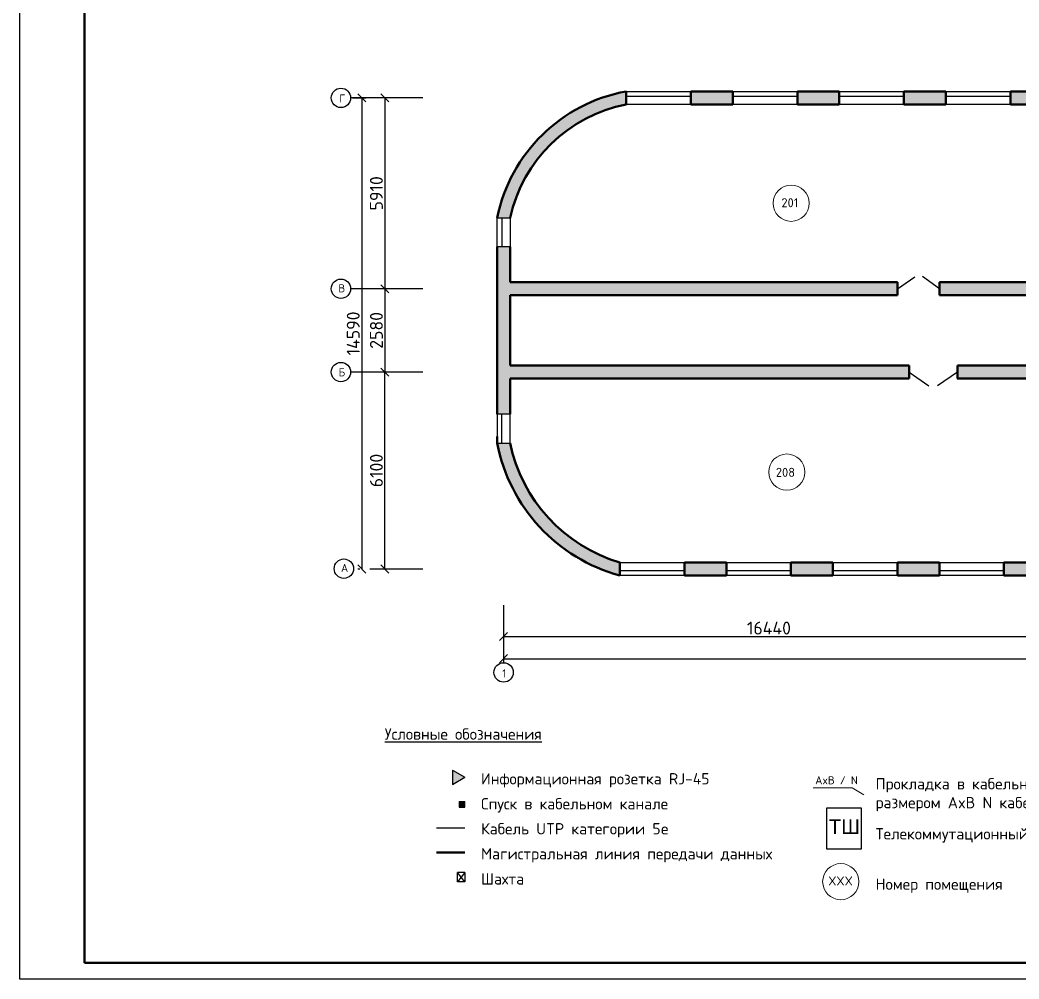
# Model space of a CAD drawing. Header units: millimetres. Extents: x -1090 to -245, y 2149 to 3399.
# Drawn here: x -1090.3 to -780.8, y 2805.4 to 3102.4 of the extents above; entities that cross this region are included whole.
import ezdxf

# ---------------------------------------------------------------- set-up
doc = ezdxf.new("R2010")
doc.units = ezdxf.units.MM
for name, color, linetype, lineweight in [('LAN SKS', 200, 'Continuous', 25), ('lines', 246, 'Continuous', 9), ('Names', 40, 'Continuous', 13), ('NUM Room', 13, 'Continuous', 13), ('Окна', 2, 'Continuous', 30), ('Стенки', 3, 'Continuous', 50)]:
    doc.layers.add(name, color=color, linetype=linetype, lineweight=lineweight)
for name, color, linetype in [('Ramka', 7, 'Continuous'), ('rozetki', 7, 'Continuous'), ('размеры', 130, 'Continuous')]:
    doc.layers.add(name, color=color, linetype=linetype)
doc.styles.add('lenka', font='isocpeur.ttf')
doc.styles.get("Standard").update_dxf_attribs({"font": 'arial.ttf'})
doc.dimstyles.new('100', dxfattribs={"dimtxt": 4, "dimasz": 2.5, "dimexe": 1.25, "dimexo": 0.625, "dimtad": 1, "dimdec": 0, "dimlfac": 100, "dimtxsty": 'Standard', "dimblk": 'OBLIQUE', "dimcen": 2.5, "dimadec": 0, "dimazin": 0, "dimtfac": 1, "dimtdec": 0, "dimtmove": 0, "dimatfit": 3, "dimldrblk": 'OPEN90', "dimfxl": 1, "dimarcsym": 0})

# ---------------------------------------------------------------- blocks, each defined once
blk = doc.blocks.new('_Oblique')
at = {"color": 0, "linetype": 'ByBlock', "lineweight": -2}
blk.add_line((-0.5, -0.5), (0.5, 0.5), dxfattribs=at)
blk = doc.blocks.new('*D13')
at = {"layer": 'размеры', "color": 0, "lineweight": -2, "transparency": 16777216}
for p, q in [((-965.4913692445843, 3019.15984463502), (-978.5360964090796, 3019.15984463502)), ((-977.2860964090796, 3019.15984463502), (-977.2860964090796, 2993.35984463502)), ((-965.4913692445843, 2993.35984463502), (-978.5360964090796, 2993.35984463502))]:
    blk.add_line(p, q, dxfattribs=at)
at = {"layer": 'размеры', "color": 0, "lineweight": -2, "transparency": 16777216, "xscale": 2.5, "yscale": 2.5, "zscale": 2.5}
for p, rotation in [((-977.2860964090796, 3019.15984463502), 90), ((-977.2860964090796, 2993.35984463502), 270)]:
    blk.add_blockref('_Oblique', p, dxfattribs=dict(at, rotation=rotation))
at = {"layer": 'размеры', "color": 0, "transparency": 16777216, "insert": (-979.9110964090801, 3006.25984463502), "char_height": 4, "attachment_point": 5, "rotation": 90, "style": 'lenka'}
blk.add_mtext('2580', dxfattribs=at)
blk = doc.blocks.new('_Open90')
at = {"color": 0, "linetype": 'ByBlock', "lineweight": -2}
for p, q in [((0, 0), (-1, 0)), ((-0.5, 0.5), (0, 0)), ((0, 0), (-0.5, -0.5))]:
    blk.add_line(p, q, dxfattribs=at)
blk = doc.blocks.new('*D14')
at = {"layer": 'размеры', "color": 0, "lineweight": -2, "transparency": 16777216}
for p, q in [((-977.9110964090796, 2993.35984463502), (-978.5360964090796, 2993.35984463502)), ((-977.2860964090796, 2932.35984463502), (-977.2860964090796, 2993.35984463502)), ((-965.4913692445843, 2932.35984463502), (-978.5360964090796, 2932.35984463502))]:
    blk.add_line(p, q, dxfattribs=at)
at = {"layer": 'размеры', "color": 0, "lineweight": -2, "transparency": 16777216, "xscale": 2.5, "yscale": 2.5, "zscale": 2.5}
for p, rotation in [((-977.2860964090796, 2993.35984463502), 90), ((-977.2860964090796, 2932.35984463502), 270)]:
    blk.add_blockref('_Oblique', p, dxfattribs=dict(at, rotation=rotation))
at = {"layer": 'размеры', "color": 0, "transparency": 16777216, "insert": (-979.9110964090801, 2962.85984463502), "char_height": 4, "attachment_point": 5, "rotation": 90, "style": 'lenka'}
blk.add_mtext('6100', dxfattribs=at)
blk = doc.blocks.new('*D15')
at = {"layer": 'размеры', "color": 0, "lineweight": -2, "transparency": 16777216}
for p, q in [((-965.4913692445843, 3078.25984463502), (-978.5360964090796, 3078.25984463502)), ((-977.2860964090796, 3078.25984463502), (-977.2860964090796, 3019.15984463502)), ((-977.9110964090796, 3019.15984463502), (-978.5360964090796, 3019.15984463502))]:
    blk.add_line(p, q, dxfattribs=at)
at = {"layer": 'размеры', "color": 0, "lineweight": -2, "transparency": 16777216, "xscale": 2.5, "yscale": 2.5, "zscale": 2.5}
for p, rotation in [((-977.2860964090796, 3078.25984463502), 90), ((-977.2860964090796, 3019.15984463502), 270)]:
    blk.add_blockref('_Oblique', p, dxfattribs=dict(at, rotation=rotation))
at = {"layer": 'размеры', "color": 0, "transparency": 16777216, "insert": (-979.9110964090801, 3048.70984463502), "char_height": 4, "attachment_point": 5, "rotation": 90, "style": 'lenka'}
blk.add_mtext('5910', dxfattribs=at)
blk = doc.blocks.new('*D16')
at = {"layer": 'размеры', "color": 0, "lineweight": -2, "transparency": 16777216}
for p, q in [((-940.5025666941301, 2921.186002931729), (-940.5025666941301, 2910.197823115777)), ((-776.1025666941314, 2921.186002931729), (-776.1025666941314, 2910.197823115777)), ((-940.5025666941301, 2911.447823115777), (-776.1025666941314, 2911.447823115777))]:
    blk.add_line(p, q, dxfattribs=at)
at = {"layer": 'размеры', "color": 0, "lineweight": -2, "transparency": 16777216, "xscale": 2.5, "yscale": 2.5, "zscale": 2.5, "rotation": 180}
blk.add_blockref('_Oblique', (-940.5025666941301, 2911.447823115777), dxfattribs=at)
at = {"layer": 'размеры', "color": 0, "lineweight": -2, "transparency": 16777216, "xscale": 2.5, "yscale": 2.5, "zscale": 2.5}
blk.add_blockref('_Oblique', (-776.1025666941314, 2911.447823115777), dxfattribs=at)
at = {"layer": 'размеры', "color": 0, "transparency": 16777216, "insert": (-858.3025666941307, 2914.072823115777), "char_height": 4, "attachment_point": 5, "style": 'lenka'}
blk.add_mtext('16440', dxfattribs=at)
blk = doc.blocks.new('*D38')
at = {"layer": 'размеры', "color": 0, "lineweight": -2, "transparency": 16777216}
for p, q in [((-940.5025666941301, 2921.186002931729), (-940.5025666941301, 2903.338083906575)), ((-382.5025666941301, 2921.186002931729), (-382.5025666941301, 2903.338083906575)), ((-940.5025666941301, 2904.588083906575), (-382.5025666941301, 2904.588083906575))]:
    blk.add_line(p, q, dxfattribs=at)
at = {"layer": 'размеры', "color": 0, "lineweight": -2, "transparency": 16777216, "xscale": 2.5, "yscale": 2.5, "zscale": 2.5, "rotation": 180}
blk.add_blockref('_Oblique', (-940.5025666941301, 2904.588083906575), dxfattribs=at)
at = {"layer": 'размеры', "color": 0, "lineweight": -2, "transparency": 16777216, "xscale": 2.5, "yscale": 2.5, "zscale": 2.5}
blk.add_blockref('_Oblique', (-382.5025666941301, 2904.588083906575), dxfattribs=at)
at = {"layer": 'размеры', "color": 0, "transparency": 16777216, "insert": (-661.5025666941301, 2907.213083906575), "char_height": 4, "attachment_point": 5, "style": 'lenka'}
blk.add_mtext('55800', dxfattribs=at)
blk = doc.blocks.new('*D39')
at = {"layer": 'размеры', "color": 0, "lineweight": -2, "transparency": 16777216}
for p, q in [((-987.268374771118, 3078.25984463502), (-983.2092059089991, 3078.25984463502)), ((-984.4592059089991, 3078.25984463502), (-984.4592059089991, 2932.35984463502)), ((-985.0842059089991, 2932.35984463502), (-985.7092059089991, 2932.35984463502))]:
    blk.add_line(p, q, dxfattribs=at)
at = {"layer": 'размеры', "color": 0, "lineweight": -2, "transparency": 16777216, "xscale": 2.5, "yscale": 2.5, "zscale": 2.5}
for p, rotation in [((-984.4592059089991, 3078.25984463502), 90), ((-984.4592059089991, 2932.35984463502), 270)]:
    blk.add_blockref('_Oblique', p, dxfattribs=dict(at, rotation=rotation))
at = {"layer": 'размеры', "color": 0, "transparency": 16777216, "insert": (-987.0842059089996, 3005.30984463502), "char_height": 4, "attachment_point": 5, "rotation": 90, "style": 'lenka'}
blk.add_mtext('14590', dxfattribs=at)

msp = doc.modelspace()

# ---------------------------------------------------------------- hatches: boundary and pattern name
at = {"ltscale": 60}
h = msp.add_hatch(dxfattribs=at)
h.set_pattern_fill('ANSI35', color=0, scale=0.7, style=0)
h.set_pattern_definition([(45, (0.08568033311530598, -0.1858010572241255), (-3.143089642374203, 3.143089642374203), []), (45, (3.228771333115333, -0.1858010572241255), (-3.143089642374203, 3.143089642374203), [5.556249999999999, -1.11125, 0, -1.11125])])
edge = h.paths.add_edge_path()
edge.add_line((-902.4168863610148, 3076.074043577796), (-902.4168863610148, 3080.074043577796))
edge.add_arc((-893.5317613610148, 3030.974043577796), 49.89744929618809, 100.2572301105515, 168.4390031005942)
edge.add_line((-942.4168863610157, 3040.974043577793), (-940.9168863610157, 3040.974043577793))
edge.add_line((-940.9168863610157, 3040.974043577793), (-938.4168863610148, 3040.974043577797))
edge.add_arc((-893.5556363610145, 3030.974043577796), 45.9622861872921, 101.11588012493479, 167.4336712769459, ccw=False)
h.paths.add_polyline_path([(-869.4168863610147, 3080.074043577796), (-882.4168863610148, 3080.074043577796), (-882.4168863610147, 3076.074043577796), (-869.4168863610148, 3076.074043577797)])
h.paths.add_polyline_path([(-836.4168863610147, 3080.074043577796), (-849.4168863610148, 3080.074043577796), (-849.4168863610147, 3076.074043577796), (-836.4168863610148, 3076.074043577797)])
h.paths.add_polyline_path([(-803.4168863610147, 3080.074043577796), (-816.4168863610149, 3080.074043577796), (-816.4168863610149, 3076.074043577796), (-803.4168863610148, 3076.074043577797)])
h.paths.add_polyline_path([(-770.4168863610148, 3080.074043577796), (-783.4168863610147, 3080.074043577797), (-783.4168863610148, 3076.074043577796), (-770.4168863610147, 3076.074043577796)])
h.paths.add_polyline_path([(-737.4168863610149, 3080.074043577796), (-750.4168863610149, 3080.074043577796), (-750.4168863610149, 3076.074043577796), (-737.4168863610148, 3076.074043577797)])
h.paths.add_polyline_path([(-704.4168863610148, 3080.074043577796), (-717.4168863610147, 3080.074043577797), (-717.4168863610149, 3076.074043577796), (-704.4168863610149, 3076.074043577797)])
h.paths.add_polyline_path([(-671.4168863610148, 3080.074043577796), (-684.4168863610147, 3080.074043577797), (-684.4168863610148, 3076.074043577796), (-671.4168863610147, 3076.074043577796)])
h.paths.add_polyline_path([(-638.4168863610148, 3080.074043577796), (-651.4168863610147, 3080.074043577797), (-651.4168863610148, 3076.074043577796), (-638.4168863610147, 3076.074043577796)])
h.paths.add_polyline_path([(-605.4168863610148, 3080.074043577796), (-618.4168863610148, 3080.074043577796), (-618.4168863610147, 3076.074043577796), (-605.4168863610148, 3076.074043577797)])
h.paths.add_polyline_path([(-539.4168863610148, 3080.074043577796), (-572.4168863610148, 3080.074043577796), (-585.4168863610148, 3080.074043577796), (-585.4168863610148, 3076.074043577796), (-582.4168863610148, 3076.074043577796), (-572.4168863610148, 3076.074043577796), (-539.4168863610148, 3076.074043577796)])
h.paths.add_polyline_path([(-506.4168863610148, 3080.074043577796), (-519.4168863610148, 3080.074043577796), (-519.4168863610148, 3076.074043577796), (-506.4168863610148, 3076.074043577796)])
h.paths.add_polyline_path([(-473.4168863610148, 3080.074043577796), (-486.4168863610148, 3080.074043577796), (-486.4168863610147, 3076.074043577796), (-473.4168863610148, 3076.074043577796)])
h.paths.add_polyline_path([(-440.4168863610148, 3080.074043577796), (-453.4168863610148, 3080.074043577796), (-453.4168863610148, 3076.074043577796), (-440.4168863610148, 3076.074043577796)])
edge = h.paths.add_edge_path()
edge.add_line((-420.4168863610148, 3080.074043577796), (-420.4168863610148, 3076.074043577796))
edge.add_arc((-429.2781363610152, 3030.974043577796), 45.96228618729209, 12.56632872305289, 78.88411987506498, ccw=False)
edge.add_line((-384.4168863610148, 3040.974043577796), (-380.4168863610148, 3040.974043577797))
edge.add_arc((-429.302011361015, 3030.974043577796), 49.89744929618809, 11.56099689941, 79.74276988944833)
h.paths.add_polyline_path([(-380.5025666941301, 3020.974043577796), (-380.4168863610148, 3020.974043577796), (-380.4168863610148, 3031.974043577797), (-384.4168863610148, 3031.974043577797), (-384.4168863610147, 3020.974043577795), (-432.6168863610146, 3020.974043577796), (-432.6168863610146, 3016.974043577796), (-380.5025666941301, 3017.252745163632), (-380.5025666941301, 3021.15984463502)], flags=17)
edge = h.paths.add_edge_path()
edge.add_line((-380.4168863610148, 2971.174043577797), (-381.9168863610148, 2971.174043577796))
edge.add_line((-381.9168863610148, 2971.174043577796), (-384.4168863610148, 2971.174043577796))
edge.add_arc((-431.7085530276815, 2981.174043577796), 48.33737411269993, 283.50918028841426, 348.0604689175695, ccw=False)
edge.add_line((-420.4168863610148, 2934.174043577796), (-420.416886361015, 2930.174043577796))
edge.add_arc((-431.6793863610153, 2981.174043577797), 52.22876512277552, 282.4529527938324, 348.9616859432564)
h.paths.add_polyline_path([(-440.4168863610148, 2934.174043577796), (-453.4168863610148, 2934.174043577796), (-453.4168863610148, 2930.174043577796), (-440.4168863610148, 2930.174043577796)])
h.paths.add_polyline_path([(-473.4168863610149, 2934.174043577795), (-486.4168863610148, 2934.174043577795), (-486.4168863610148, 2930.174043577797), (-473.4168863610149, 2930.174043577797)])
h.paths.add_polyline_path([(-506.4168863610148, 2934.174043577796), (-519.4168863610148, 2934.174043577796), (-519.4168863610148, 2930.174043577796), (-506.4168863610148, 2930.174043577796)])
h.paths.add_polyline_path([(-541.4168863610148, 2934.174043577795), (-554.4168863610147, 2934.174043577796), (-554.4168863610148, 2930.174043577796), (-541.4168863610147, 2930.174043577796)])
h.paths.add_polyline_path([(-574.4168863610148, 2934.174043577796), (-587.4168863610148, 2934.174043577796), (-587.4168863610148, 2930.174043577796), (-574.4168863610148, 2930.174043577796)])
h.paths.add_polyline_path([(-607.4168863610148, 2934.174043577796), (-611.4168863610148, 2934.174043577796), (-620.4168863610147, 2934.174043577796), (-620.4168863610148, 2930.174043577796), (-607.4168863610148, 2930.174043577796)])
h.paths.add_polyline_path([(-640.4168863610147, 2934.174043577796), (-653.4168863610148, 2934.174043577796), (-653.4168863610147, 2930.174043577796), (-640.4168863610148, 2930.174043577796)])
h.paths.add_polyline_path([(-673.4168863610148, 2934.174043577796), (-686.4168863610147, 2934.174043577796), (-686.4168863610148, 2930.174043577796), (-673.4168863610148, 2930.174043577796)])
h.paths.add_polyline_path([(-706.4168863610148, 2934.174043577795), (-719.4168863610148, 2934.174043577796), (-719.4168863610148, 2930.174043577796), (-706.4168863610147, 2930.174043577796)])
h.paths.add_polyline_path([(-739.4168863610149, 2934.174043577796), (-752.4168863610148, 2934.174043577796), (-752.4168863610148, 2930.174043577796), (-739.4168863610147, 2930.174043577796)])
h.paths.add_polyline_path([(-772.4168863610148, 2934.174043577795), (-785.4168863610148, 2934.174043577796), (-785.4168863610148, 2930.174043577796), (-772.4168863610147, 2930.174043577796)])
h.paths.add_polyline_path([(-805.4168863610147, 2934.174043577796), (-818.4168863610147, 2934.174043577796), (-818.4168863610149, 2930.174043577796), (-805.4168863610148, 2930.174043577797)])
h.paths.add_polyline_path([(-838.4168863610148, 2934.174043577796), (-851.4168863610147, 2934.174043577796), (-851.4168863610148, 2930.174043577796), (-838.4168863610148, 2930.174043577796)])
h.paths.add_polyline_path([(-871.4168863610148, 2934.174043577796), (-884.4168863610147, 2934.174043577796), (-884.4168863610148, 2930.174043577796), (-871.4168863610148, 2930.174043577796)])
edge = h.paths.add_edge_path()
edge.add_line((-938.4168863610148, 2971.174043577796), (-942.4168863610148, 2971.174043577796))
edge.add_arc((-890.5089916241733, 2981.174043577796), 52.86236407890796, 190.9043796654569, 254.7461321053236)
edge.add_line((-904.4168863610148, 2930.174043577796), (-904.4168863610148, 2932.174043577796))
edge.add_line((-904.4168863610148, 2932.174043577796), (-904.4168863610148, 2934.174043577796))
edge.add_arc((-890.4021804786619, 2981.174043577796), 49.04499955111487, 191.7647850316145, 253.39619653507282, ccw=False)
h.paths.add_polyline_path([(-442.7025666941299, 2995.174043577796), (-442.7025666941299, 2991.174043577796), (-384.4168863610148, 2991.174043577796), (-384.4168863610148, 2980.174043577796), (-380.4168863610148, 2980.174043577796), (-380.4168863610148, 3004.166944106408), (-384.5025666941301, 3032.159844635021), (-384.479780828291, 2995.35984463502)])
h.paths.add_polyline_path([(-872.3805007859482, 2995.174043577796), (-872.3805007859482, 2991.174043577796), (-814.8168863610153, 2991.174043577796), (-814.8168863610155, 2995.174043577796)])
h.paths.add_polyline_path([(-872.3805007859484, 2991.174043577796), (-872.3805007859482, 2995.174043577796), (-938.5084125728761, 2995.35984463502), (-938.5025666941301, 3032.159844635021), (-942.5025666941301, 3032.159844635021), (-942.4168863610149, 2980.174043577796), (-938.4168863610148, 2980.174043577796), (-938.4168863610149, 2991.174043577796)])
h = msp.add_hatch(dxfattribs=at)
h.set_pattern_fill('ANSI35', color=0, scale=0.7, style=0)
h.set_pattern_definition([(45, (0, 0), (-3.143089642374203, 3.143089642374203), []), (45, (3.143091, 0), (-3.143089642374203, 3.143089642374203), [5.556249999999999, -1.11125, 0, -1.11125])])
h.paths.add_polyline_path([(-818.4525666941298, 3021.15984463502), (-938.821995250024, 3021.15984463502), (-938.821995250024, 3017.15984463502), (-818.4525666941299, 3017.15984463502)])
h.paths.add_polyline_path([(-675.4095672920267, 3021.15984463502), (-707.9025666941307, 3021.15984463502), (-805.4525666941299, 3021.15984463502), (-805.4525666941299, 3017.15984463502), (-675.4095672920266, 3017.15984463502)])
h.paths.add_polyline_path([(-743.3859461756837, 2995.35984463502), (-799.9025666941307, 2995.35984463502), (-799.9025666941307, 2991.35199573776), (-775.1025666941305, 2991.35199573776), (-775.1025666941305, 2991.35984463502), (-773.9025666941307, 2991.35984463502), (-773.9025666941307, 2991.35199573776), (-743.3859461756838, 2991.35199573776)])
h.paths.add_polyline_path([(-694.4040149073707, 2995.359844635019), (-728.3859461756838, 2995.35984463502), (-728.3859461756838, 2991.345486210796), (-688.4054173171351, 2991.345486210796)])
h.paths.add_polyline_path([(-654.5976078491622, 2995.35984463502), (-694.4040149073705, 2995.35984463502), (-688.405417317136, 2991.345486210796), (-651.6020600785931, 2991.345486210796)])
h.paths.add_polyline_path([(-649.2806092487936, 3021.159844635019), (-662.4095672920267, 3021.159844635019), (-662.4095672920266, 3017.15984463502), (-649.2806092487936, 3017.159844635019)])
h.paths.add_polyline_path([(-635.5025666941302, 3021.15984463502), (-642.5025666941301, 3021.15984463502), (-649.2806092487936, 3021.15984463502), (-649.2806092487937, 3017.15984463502), (-635.5025666941301, 3017.15984463502)])
h.paths.add_polyline_path([(-646.0380189332927, 2995.35984463502), (-654.5976078491628, 2995.35984463502), (-651.6020600785929, 2991.345486210796), (-646.0380189332927, 2991.345486210796)])
h.paths.add_polyline_path([(-641.8025666941304, 2995.35984463502), (-646.0380189332927, 2995.35984463502), (-646.0380189332927, 2991.345486210796), (-641.8025666941303, 2991.345486210797)])
h.paths.add_polyline_path([(-599.5025666941301, 3021.15984463502), (-625.5025666941301, 3021.15984463502), (-625.5025666941301, 3017.15984463502), (-599.5025666941301, 3017.15984463502)])
h.paths.add_polyline_path([(-568.1632589810571, 2995.35984463502), (-582.5025666941301, 2995.35984463502), (-628.8025666941303, 2995.35984463502), (-628.8025666941303, 2991.35984463502), (-569.5025666941301, 2991.35984463502), (-562.1861169759593, 2991.35984463502)])
h.paths.add_polyline_path([(-554.114920551905, 3025.15984463502), (-557.114920551905, 3025.15984463502), (-557.114920551905, 3022.15984463502), (-575.5025666941301, 3022.15984463502), (-575.5025666941301, 3076.25984463502), (-582.5025666941301, 3076.25984463502), (-582.5025666941301, 3021.15984463502), (-589.5025666941301, 3021.15984463502), (-589.5025666941301, 3017.15984463502), (-554.114920551905, 3017.15984463502)])
h.paths.add_polyline_path([(-452.7025666941299, 2995.35984463502), (-503.5025666941301, 2995.35984463502), (-536.5025666941301, 2995.35984463502), (-568.1632589810574, 2995.35984463502), (-562.1861169759603, 2991.35984463502), (-552.5025666941301, 2991.35984463502), (-536.5025666941301, 2991.35984463502), (-503.5025666941301, 2991.35984463502), (-452.7025666941299, 2991.35984463502), (-452.7025666941299, 2993.35984463502)])
h.paths.add_polyline_path([(-554.114920551905, 3043.85984463502), (-557.114920551905, 3043.85984463502), (-557.114920551905, 3040.85984463502), (-557.114920551905, 3036.65984463502), (-554.114920551905, 3036.65984463502)], flags=17)
h.paths.add_polyline_path([(-554.1149205519051, 3061.85984463502), (-557.114920551905, 3061.85984463502), (-557.114920551905, 3058.85984463502), (-557.114920551905, 3055.35984463502), (-554.114920551905, 3055.35984463502)], flags=17)
h.paths.add_polyline_path([(-554.114920551905, 3076.25984463502), (-557.1149205519049, 3076.259844635019), (-557.1149205519049, 3073.35984463502), (-554.114920551905, 3073.35984463502)], flags=17)
h.paths.add_polyline_path([(-479.7025666941299, 3076.25984463502), (-484.7025666941299, 3076.25984463502), (-484.7025666941299, 3017.15984463502), (-469.7025666941299, 3017.159844635019), (-469.7025666941308, 3021.159844635019), (-479.7025666941299, 3021.15984463502)])
h.paths.add_polyline_path([(-442.7025666941298, 3021.15984463502), (-459.7025666941299, 3021.15984463502), (-459.7025666941299, 3017.15984463502), (-442.7025666941299, 3017.15984463502)])
at = {"layer": 'rozetki'}
for points in [[(-952.5453035024093, 2867.850773212169), (-956.3515211004869, 2870.029240424979), (-956.3515211004869, 2865.613306007014)], [(-952.4757842068857, 2858.659504334146), (-952.4757842068857, 2860.403437688797), (-954.2759500399634, 2860.403437688797), (-954.2759500399616, 2858.659504334146)]]:
    msp.add_hatch(color=0, dxfattribs=at).paths.add_polyline_path(points)

# ---------------------------------------------------------------- linework, layer by layer
at = {"color": 0}
for p, q in [((-818.4525666941299, 3019.15984463502), (-813.1332736182321, 3022.895500022326)), ((-805.4525666941299, 3019.15984463502), (-810.7594933016835, 3022.913047265046)), ((-814.9025666941307, 2993.35984463502), (-808.755817172143, 2989.062465164466)), ((-799.9025666941307, 2993.35984463502), (-806.0804557834908, 2989.107352847895))]:
    msp.add_line(p, q, dxfattribs=at)
at = {"color": 0, "lineweight": 30}
for p, q in [((-840.5035869619969, 2858.268490012872), (-840.5035869619969, 2845.731022512034)), ((-829.6381613829853, 2858.268490012872), (-840.5035869619969, 2858.268490012872)), ((-829.6381613829853, 2845.731022512034), (-829.6381613829853, 2858.268490012872)), ((-840.5035869619969, 2845.731022512034), (-829.6381613829853, 2845.731022512034))]:
    msp.add_line(p, q, dxfattribs=at)
at = {"color": 0, "lineweight": 50}
msp.add_line((-961.3178103401924, 2844.590222718651), (-952.5007786117931, 2844.590222718651), dxfattribs=at)
at = {"color": 0, "lineweight": 25}
for p, q in [((-952.4876780937284, 2838.377090950495), (-954.7606072218523, 2838.377090950495)), ((-952.4876780937284, 2838.377090950495), (-954.7606072218523, 2835.500022403379)), ((-952.4876780937284, 2835.500022403378), (-954.7606072218523, 2838.377090950495)), ((-954.7606072218523, 2835.500022403379), (-954.7606072218523, 2838.377090950495)), ((-952.4876780937284, 2838.377090950495), (-952.4876780937284, 2835.500022403378)), ((-952.4876780937284, 2835.500022403378), (-954.7606072218523, 2835.500022403379))]:
    msp.add_line(p, q, dxfattribs=at)
at = {"layer": 'LAN SKS', "color": 0}
msp.add_line((-961.3178103401924, 2852.173288631792), (-952.5007786117931, 2852.173288631792), dxfattribs=at)
at = {"layer": 'lines', "color": 0}
for p, q in [((-844.555566451877, 2864.562948447263), (-832.5433912268545, 2864.562948447263)), ((-832.5433912268545, 2864.562948447263), (-828.8966376500257, 2862.443349160045))]:
    msp.add_line(p, q, dxfattribs=at)
at = {"layer": 'NUM Room', "color": 0}
for centre in [(-851.4333021979473, 3045.632218153968), (-852.7818431635369, 2962.389695975934), (-836.0685913807156, 2835.537361548331)]:
    msp.add_circle(centre, 5.6, dxfattribs=at)
at = {"layer": 'Ramka', "color": 0, "linetype": 'Continuous'}
for p, q in [((-1090.319224675393, 2805.389938863979), (-1090.319224675393, 3399.389938863979)), ((-249.3192246753933, 2805.389938863979), (-1090.319224675393, 2805.389938863979))]:
    msp.add_line(p, q, dxfattribs=at)
at = {"layer": 'Ramka', "color": 0, "lineweight": 50}
for p, q in [((-1070.319224675393, 2810.389938863979), (-1070.319224675393, 3394.389938863979)), ((-254.3192246753933, 2810.389938863979), (-1070.319224675393, 2810.389938863979))]:
    msp.add_line(p, q, dxfattribs=at)
at = {"layer": 'rozetki', "color": 0}
for p, q in [((-956.3515211004869, 2870.029240424979), (-956.3515211004869, 2865.613306007014)), ((-956.3515211004869, 2870.029240424979), (-952.5453035024093, 2867.850773212169)), ((-956.3515211004869, 2865.613306007014), (-952.5453035024093, 2867.850773212169)), ((-954.2759500399625, 2860.403437688797), (-954.2759500399625, 2858.659531225073)), ((-954.2759500399625, 2860.403437688797), (-952.4757842068857, 2860.403437688797)), ((-952.4757842068857, 2858.659504334146), (-952.4757842068857, 2860.403437688797)), ((-954.2759500399652, 2858.659504334146), (-952.4757842068857, 2858.659504334146))]:
    msp.add_line(p, q, dxfattribs=at)
at = {"layer": 'Окна', "color": 0}
for p, q in [((-902.5025666941301, 3080.25984463502), (-882.5025666941301, 3080.25984463502)), ((-869.5025666941301, 3080.25984463502), (-849.5025666941301, 3080.25984463502)), ((-836.5025666941301, 3080.25984463502), (-816.5025666941301, 3080.25984463502)), ((-803.5025666941301, 3080.25984463502), (-783.5025666941301, 3080.25984463502)), ((-902.5025666941301, 3078.75984463502), (-882.5025666941301, 3078.75984463502)), ((-882.5025666941301, 3076.25984463502), (-902.5025666941301, 3076.25984463502)), ((-869.5025666941301, 3078.75984463502), (-849.5025666941301, 3078.75984463502)), ((-849.5025666941301, 3076.25984463502), (-869.5025666941301, 3076.25984463502)), ((-836.5025666941301, 3078.75984463502), (-816.5025666941301, 3078.75984463502)), ((-816.5025666941301, 3076.25984463502), (-836.5025666941301, 3076.25984463502)), ((-803.5025666941301, 3078.75984463502), (-783.5025666941301, 3078.75984463502)), ((-783.5025666941301, 3076.25984463502), (-803.5025666941301, 3076.25984463502)), ((-942.5025666941301, 3041.159844635021), (-938.5025666941301, 3041.159844635021)), ((-942.5025666941301, 3032.159844635021), (-942.502566694131, 3041.159844635017)), ((-942.502566694131, 3041.159844635017), (-941.002566694131, 3041.159844635017)), ((-941.002566694131, 3041.159844635017), (-941.002566694131, 3032.159844635021)), ((-938.5025666941301, 3041.159844635021), (-938.5025666941301, 3032.159844635021)), ((-938.5025666941301, 3032.159844635021), (-942.5025666941301, 3032.159844635021)), ((-938.5025666941301, 2980.35984463502), (-942.5025666941301, 2980.35984463502)), ((-942.5025666941301, 2980.35984463502), (-942.5025666941301, 2971.35984463502)), ((-941.0025666941301, 2971.35984463502), (-941.0025666941301, 2980.35984463502)), ((-938.5025666941301, 2971.35984463502), (-938.5025666941301, 2980.35984463502)), ((-942.5025666941301, 2971.35984463502), (-938.5025666941301, 2971.35984463502)), ((-942.5025666941301, 2971.35984463502), (-941.0025666941301, 2971.35984463502)), ((-904.5025666941301, 2934.35984463502), (-884.5025666941301, 2934.35984463502)), ((-871.5025666941301, 2934.35984463502), (-851.5025666941301, 2934.35984463502)), ((-838.5025666941301, 2934.35984463502), (-818.5025666941301, 2934.35984463502)), ((-805.5025666941301, 2934.35984463502), (-785.5025666941301, 2934.35984463502)), ((-904.5025666941301, 2931.85984463502), (-884.5025666941301, 2931.85984463502)), ((-871.5025666941301, 2931.85984463502), (-851.5025666941301, 2931.85984463502)), ((-838.5025666941301, 2931.85984463502), (-818.5025666941301, 2931.85984463502)), ((-805.5025666941301, 2931.85984463502), (-785.5025666941301, 2931.85984463502)), ((-884.5025666941301, 2930.35984463502), (-904.5025666941301, 2930.35984463502)), ((-851.5025666941301, 2930.35984463502), (-871.5025666941301, 2930.35984463502)), ((-818.5025666941301, 2930.35984463502), (-838.5025666941301, 2930.35984463502)), ((-785.5025666941301, 2930.35984463502), (-805.5025666941301, 2930.35984463502))]:
    msp.add_line(p, q, dxfattribs=at)
at = {"layer": 'размеры', "color": 0}
for p, q in [((-977.2860964090796, 3078.25984463502), (-987.893374771118, 3078.25984463502)), ((-977.2860964090796, 3019.15984463502), (-987.893374771118, 3019.15984463502)), ((-977.2860964090796, 2993.35984463502), (-987.893374771118, 2993.35984463502)), ((-977.2860964090796, 2932.35984463502), (-981.893374771118, 2932.35984463502)), ((-940.5035869619969, 2907.949248604495), (-940.5035869619969, 2903.341970242456))]:
    msp.add_line(p, q, dxfattribs=at)
for centre in [(-990.893374771118, 3078.25984463502), (-990.893374771118, 3019.15984463502), (-990.893374771118, 2993.35984463502), (-989.9861308186272, 2932.475388802335), (-940.5035869619969, 2900.341970242456)]:
    msp.add_circle(centre, 3, dxfattribs=at)
at = {"layer": 'Стенки', "color": 0}
for p, q in [((-902.5025666941301, 3078.25984463502), (-902.5025666941301, 3080.25984463502)), ((-902.5025666941301, 3080.25984463502), (-902.5025666941301, 3076.25984463502)), ((-882.5025666941301, 3080.25984463502), (-882.5025666941301, 3076.25984463502)), ((-882.5025666941301, 3080.25984463502), (-869.5025666941301, 3080.25984463502)), ((-869.5025666941301, 3076.25984463502), (-869.5025666941301, 3080.25984463502)), ((-849.5025666941301, 3080.25984463502), (-849.5025666941301, 3076.25984463502)), ((-836.5025666941301, 3080.25984463502), (-849.5025666941301, 3080.25984463502)), ((-836.5025666941301, 3076.25984463502), (-836.5025666941301, 3080.25984463502)), ((-816.5025666941301, 3080.25984463502), (-816.5025666941301, 3076.25984463502)), ((-803.5025666941301, 3080.25984463502), (-816.5025666941301, 3080.25984463502)), ((-803.5025666941301, 3076.25984463502), (-803.5025666941301, 3080.25984463502)), ((-783.5025666941301, 3080.25984463502), (-783.5025666941301, 3076.25984463502)), ((-770.5025666941301, 3080.25984463502), (-783.5025666941301, 3080.25984463502)), ((-882.5025666941301, 3076.25984463502), (-869.5025666941301, 3076.25984463502)), ((-881.1025666941305, 3076.25984463502), (-879.9025666941307, 3076.25984463502)), ((-849.5025666941301, 3076.25984463502), (-836.5025666941301, 3076.25984463502)), ((-839.9025666941297, 3076.25984463502), (-841.1025666941296, 3076.25984463502)), ((-816.5025666941301, 3076.25984463502), (-803.5025666941301, 3076.25984463502)), ((-783.5025666941301, 3076.25984463502), (-770.5025666941301, 3076.25984463502)), ((-942.5025666941301, 3032.159844635021), (-942.5025666941301, 2980.35984463502)), ((-942.5025666941301, 3032.159844635021), (-942.5025666941301, 3032.159844635021)), ((-938.5025666941301, 3032.159844635021), (-938.5025666941301, 3021.15984463502)), ((-900.1368899972431, 3021.15984463502), (-938.5025666941301, 3021.15984463502)), ((-938.5025666941301, 3021.15984463502), (-915.3025666941303, 3021.15984463502)), ((-915.3025666941303, 3021.15984463502), (-914.1025666941305, 3021.15984463502)), ((-818.4525666941299, 3021.15984463502), (-900.1368899972431, 3021.15984463502)), ((-840.5025666941301, 3021.15984463502), (-839.9025666941297, 3021.15984463502)), ((-818.4525666941299, 3021.15984463502), (-818.4525666941299, 3017.15984463502)), ((-690.9025666941307, 3021.15984463502), (-805.4525666941299, 3021.15984463502)), ((-805.4525666941299, 3017.15984463502), (-805.4525666941299, 3021.15984463502)), ((-938.51074884216, 3017.15984463502), (-900.1368899972431, 3017.15984463502)), ((-938.51074884216, 3017.15984463502), (-938.5084125727653, 2995.359843602284)), ((-900.1368899972431, 3017.15984463502), (-818.4525666941299, 3017.15984463502)), ((-805.4525666941299, 3017.15984463502), (-675.4095672920266, 3017.15984463502)), ((-938.5084108628289, 2995.35984463502), (-814.9025666941307, 2995.35984463502)), ((-814.9025666941307, 2991.35984463502), (-814.9025666941307, 2995.35984463502)), ((-799.9025666941307, 2995.35984463502), (-743.2830717945417, 2995.35984463502)), ((-799.9025666941307, 2995.35984463502), (-799.9025666941307, 2991.35984463502)), ((-814.9025666941307, 2991.35984463502), (-938.5025666941301, 2991.35984463502)), ((-938.5025666941301, 2991.35984463502), (-938.5025666941301, 2980.35984463502)), ((-839.9025666941307, 2991.35984463502), (-814.9025666941307, 2991.35984463502)), ((-743.433811373232, 2991.35199573776), (-799.9632079125804, 2991.35199573776)), ((-942.5025666941301, 2971.35984463502), (-942.5025666941301, 2973.35984463502)), ((-904.5025666941301, 2932.35984463502), (-904.5025666941301, 2934.35984463502)), ((-884.5025666941301, 2934.35984463502), (-884.5025666941301, 2930.35984463502)), ((-871.5025666941301, 2934.35984463502), (-884.5025666941301, 2934.35984463502)), ((-871.5025666941301, 2930.35984463502), (-871.5025666941301, 2934.35984463502)), ((-851.5025666941301, 2934.35984463502), (-851.5025666941301, 2930.35984463502)), ((-838.5025666941301, 2934.35984463502), (-851.5025666941301, 2934.35984463502)), ((-842.5025666941301, 2934.35984463502), (-841.3025666941303, 2934.35984463502)), ((-840.5025666941301, 2934.35984463502), (-839.3025666941303, 2934.35984463502)), ((-838.5025666941301, 2930.35984463502), (-838.5025666941301, 2934.35984463502)), ((-818.5025666941301, 2934.35984463502), (-818.5025666941301, 2930.35984463502)), ((-805.5025666941301, 2934.35984463502), (-818.5025666941301, 2934.35984463502)), ((-805.5025666941301, 2930.35984463502), (-805.5025666941301, 2934.35984463502)), ((-785.5025666941301, 2934.35984463502), (-785.5025666941301, 2930.35984463502)), ((-772.5025666941301, 2934.35984463502), (-785.5025666941301, 2934.35984463502)), ((-904.5025666941301, 2932.35984463502), (-904.5025666941301, 2930.35984463502)), ((-884.5025666941301, 2930.35984463502), (-871.5025666941301, 2930.35984463502)), ((-851.5025666941301, 2930.35984463502), (-838.5025666941301, 2930.35984463502)), ((-818.5025666941301, 2930.35984463502), (-805.5025666941301, 2930.35984463502)), ((-785.5025666941301, 2930.35984463502), (-772.5025666941301, 2930.35984463502))]:
    msp.add_line(p, q, dxfattribs=at)
for centre, radius, start, end in [((-893.6174416941303, 3031.15984463502), 49.89744929618787, 100.257230110563, 168.4390031005939), ((-893.6413166941302, 3031.15984463502), 45.9622861872918, 101.1158801249374, 167.4336712769718), ((-890.5946719572876, 2981.35984463502), 52.8623640789087, 190.9043796654741, 254.7461321053248), ((-890.487860811777, 2981.35984463502), 49.04499955111492, 191.7647850316177, 253.3961965350694)]:
    msp.add_arc(centre, radius, start, end, dxfattribs=at)

# ---------------------------------------------------------------- texts
at = {"color": 7, "char_height": 3.5, "attachment_point": 1, "style": 'lenka'}
for s, insert, width in [('{\\LУсловные обозначения}', (-977.3239401404471, 2883.00196425251), 89.20450030195934), ('Информационная розетка RJ-45', (-947.5350625681504, 2869.15410336763), 89.20450030195934), ('Прокладка в кабельном канале размером AxB N кабелей UPT', (-825.2615866311507, 2867.597323792685), 89.20450030195934), ('Спуск в кабельном канале', (-947.4936064700569, 2861.404565382151), 89.20450030195934), ('Кабель UTP категории 5e', (-947.4938503294516, 2853.665334032332), 89.20450030195934), ('Телекоммутационный шкаф', (-825.269111435523, 2852.098165631651), 89.20450030195934), ('Магистральная линия передачи данных', (-947.5064613441764, 2845.935702483519), 99.33138665564456), ('Шахта', (-947.5206051894029, 2838.148932393139), 89.20450030195934), ('Номер помещения', (-825.2851016447867, 2836.516981773716), 89.20450030195934)]:
    msp.add_mtext(s, dxfattribs=dict(at, insert=insert, width=width))
at = {"color": 0, "lineweight": 30, "insert": (-839.7481955584226, 2854.799029954583), "char_height": 4.5, "attachment_point": 1, "style": 'lenka'}
msp.add_mtext('{\\fArial|b0|i0|c204|p34;ТШ}', dxfattribs=at)
at = {"layer": 'Names', "color": 0, "insert": (-843.9867427682011, 2868.194798207718), "char_height": 2.5, "width": 14.10715687462653, "attachment_point": 1, "style": 'lenka'}
msp.add_mtext('AxB / N', dxfattribs=at)
at = {"layer": 'NUM Room', "color": 0, "char_height": 2.8, "attachment_point": 1, "style": 'lenka'}
for s, insert, width in [('201', (-854.4506843300624, 3047.198388604736), 11.13989262354735), ('208', (-856.1703447659274, 2963.701751593179), 8.5640229067154), ('XXX', (-839.9233223759747, 2837.156413648844), 10.70502863339425)]:
    msp.add_mtext(s, dxfattribs=dict(at, insert=insert, width=width))
at = {"layer": 'размеры', "color": 0, "char_height": 2.5, "attachment_point": 1, "style": 'lenka'}
for s, insert in [('Г', (-991.4204785423972, 3079.340060750684)), ('B', (-991.7007145706339, 3020.54761904613)), ('Б', (-991.6287960287627, 2994.532368101945)), ('А', (-990.8930094503984, 2933.91432508472)), ('1', (-940.9218913837612, 2901.317111595171))]:
    msp.add_mtext(s, dxfattribs=dict(at, insert=insert))

# ---------------------------------------------------------------- dimensions: what is measured, and where the dimension line sits
at = {"layer": 'размеры', "color": 0}
for base, p1, p2, override, picture, middle in [((-984.4592059089991, 2932.35984463502), (-987.893374771118, 3078.25984463502), (-984.4592059089991, 2932.35984463502), {"dimtxsty": 'lenka'}, '*D39', (-987.0842059089996, 3005.30984463502)), ((-977.2860964090796, 3019.15984463502), (-964.8663692445843, 3078.25984463502), (-977.2860964090796, 3019.15984463502), {"dimtxsty": 'lenka'}, '*D15', (-979.9110964090801, 3048.70984463502)), ((-977.2860964090796, 2993.35984463502), (-964.8663692445843, 3019.15984463502), (-964.8663692445843, 2993.35984463502), {"dimtxsty": 'lenka'}, '*D13', (-979.9110964090801, 3006.25984463502)), ((-977.2860964090796, 2993.35984463502), (-964.8663692445843, 2932.35984463502), (-977.2860964090796, 2993.35984463502), {"dimlfac": 100, "dimtxsty": 'lenka', "dimtmove": 0, "dimtolj": 0}, '*D14', (-979.9110964090801, 2962.85984463502))]:
    dim = msp.add_linear_dim(base=base, p1=p1, p2=p2, angle=90, dimstyle='100', override=override, dxfattribs=at)
    dim.commit()
    dim.dimension.update_dxf_attribs({"geometry": picture, "text_midpoint": middle})
for base, p2, picture, middle in [((-776.1025666941314, 2911.447823115777), (-776.1025666941314, 2921.811002931729), '*D16', (-858.3025666941307, 2914.072823115777)), ((-382.5025666941301, 2904.588083906575), (-382.5025666941301, 2921.811002931729), '*D38', (-661.5025666941301, 2907.213083906575))]:
    dim = msp.add_linear_dim(base=base, p1=(-940.5025666941301, 2921.811002931729), p2=p2, dimstyle='100', override={"dimlfac": 100, "dimtxsty": 'lenka', "dimtmove": 0, "dimtolj": 0}, dxfattribs=at)
    dim.commit()
    dim.dimension.update_dxf_attribs({"geometry": picture, "text_midpoint": middle})

doc.saveas('drawing.dxf')
